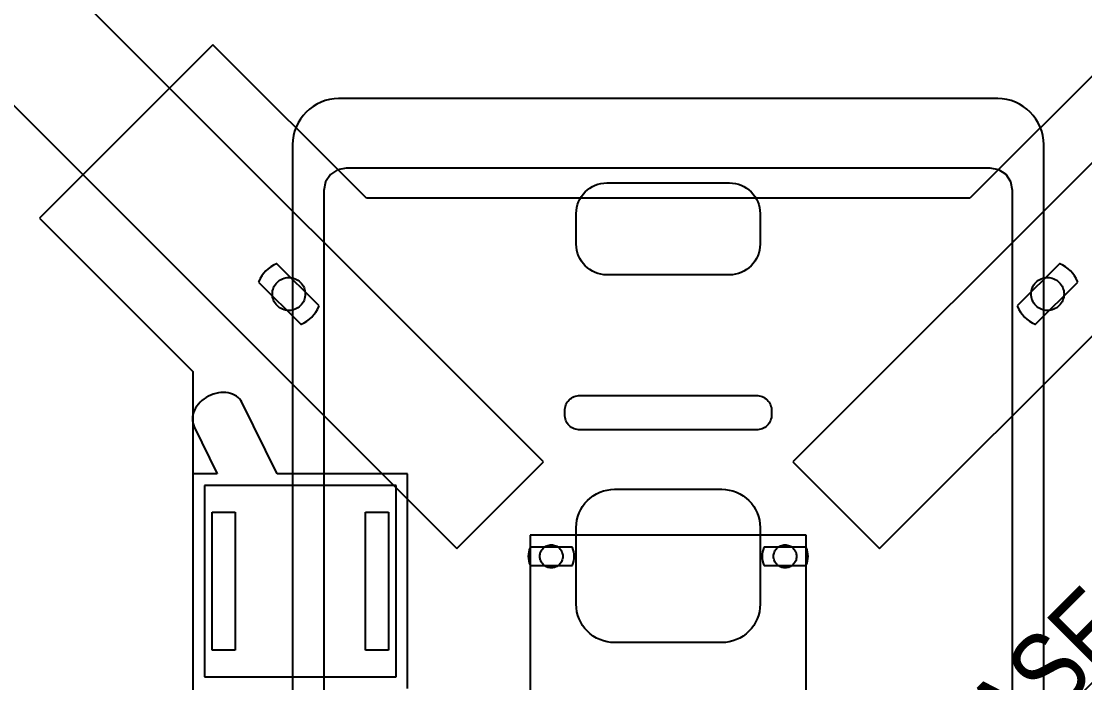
# Model space of a CAD drawing. Header units: millimetres. Extents: x -401 to 2363, y -354 to 1142.
# Drawn here: x -84.4 to 54.4, y 598.8 to 685.1 of the extents above; entities that cross this region are included whole.
import ezdxf

# ---------------------------------------------------------------- set-up
doc = ezdxf.new("R2010")
doc.units = ezdxf.units.MM
for name, color, linetype in [('BATTERY', 5, 'Continuous'), ('BATTERY_TRAY', 8, 'Continuous'), ('DIMS', 2, 'Continuous'), ('GPS', 3, 'Continuous'), ('GPS_MAST', 8, 'Continuous'), ('HUB', 8, 'Continuous'), ('PINS', 30, 'Continuous'), ('STACK', 3, 'Continuous'), ('STACK_PEGS', 30, 'Continuous'), ('TUBES', 7, 'Continuous')]:
    doc.layers.add(name, color=color, linetype=linetype)
doc.styles.add('OpenSansCondensed-Light', font='OpenSansCondensed-Light.ttf')
doc.dimstyles.new('EZDXF', dxfattribs={"dimtxt": 0.25, "dimasz": 0.175, "dimexe": 0.375, "dimexo": 0.125, "dimgap": 0.1, "dimtad": 1, "dimlfac": 100, "dimzin": 12, "dimdsep": 46, "dimtxsty": 'OpenSansCondensed-Light', "dimblk": 'ARCHTICK', "dimcen": 2.5, "dimazin": 3, "dimtfac": 0.5, "dimtmove": 2, "dimatfit": 3})

# ---------------------------------------------------------------- blocks, each defined once
blk = doc.blocks.new('_ARCHTICK')
at = {"color": 0, "linetype": 'BYBLOCK', "const_width": 0.15}
blk.add_lwpolyline([(-0.5, -0.5), (0.5, 0.5)], dxfattribs=at)

msp = doc.modelspace()

# ---------------------------------------------------------------- linework, layer by layer
at = {"layer": 'BATTERY'}
for p, q in [((-44.0806, 665.0806), (-44.7184, 664.126)), ((-43.126, 665.7184), (-44.0806, 665.0806)), ((-42, 665.9424), (-43.126, 665.7184)), ((42, 665.9424), (-42, 665.9424)), ((43.126, 665.7184), (42, 665.9424)), ((44.0806, 665.0806), (43.126, 665.7184)), ((44.7184, 664.126), (44.0806, 665.0806)), ((-44.7184, 664.126), (-44.9424, 663)), ((44.9424, 663), (44.7184, 664.126)), ((-44.9424, 663), (-44.9424, 537)), ((44.9424, 537), (44.9424, 663))]:
    msp.add_line(p, q, dxfattribs=at)
at = {"layer": 'BATTERY_TRAY'}
for p, q in [((-45.2961, 674.5433), (-45.8284, 674.2915)), ((-44.7417, 674.7416), (-45.2961, 674.5433)), ((-44.1705, 674.8847), (-44.7417, 674.7416)), ((-43.5881, 674.9711), (-44.1705, 674.8847)), ((-43, 675), (-43.5881, 674.9711)), ((43, 675), (-43, 675)), ((43.5881, 674.9711), (43, 675)), ((44.1705, 674.8847), (43.5881, 674.9711)), ((44.7417, 674.7416), (44.1705, 674.8847)), ((45.2961, 674.5433), (44.7417, 674.7416)), ((45.8284, 674.2915), (45.2961, 674.5433)), ((-47.2426, 673.2426), (-47.6381, 672.8064)), ((-46.8064, 673.6381), (-47.2426, 673.2426)), ((-46.3334, 673.9888), (-46.8064, 673.6381)), ((-45.8284, 674.2915), (-46.3334, 673.9888)), ((46.3334, 673.9888), (45.8284, 674.2915)), ((46.8064, 673.6381), (46.3334, 673.9888)), ((47.2426, 673.2426), (46.8064, 673.6381)), ((47.6381, 672.8064), (47.2426, 673.2426)), ((-48.2915, 671.8284), (-48.5433, 671.2961)), ((-47.9888, 672.3334), (-48.2915, 671.8284)), ((-47.6381, 672.8064), (-47.9888, 672.3334)), ((47.9888, 672.3334), (47.6381, 672.8064)), ((48.2915, 671.8284), (47.9888, 672.3334)), ((48.5433, 671.2961), (48.2915, 671.8284)), ((-48.7416, 670.7417), (-48.8847, 670.1705)), ((-48.5433, 671.2961), (-48.7416, 670.7417)), ((48.7416, 670.7417), (48.5433, 671.2961)), ((48.8847, 670.1705), (48.7416, 670.7417)), ((-48.9711, 669.5881), (-49, 669)), ((-49, 669), (-49, 531)), ((-48.8847, 670.1705), (-48.9711, 669.5881)), ((48.9711, 669.5881), (48.8847, 670.1705)), ((49, 669), (48.9711, 669.5881)), ((49, 531), (49, 669)), ((-10.5376, 663.092), (-10.2223, 663.3259)), ((-10.2223, 663.3259), (-9.88559, 663.5277)), ((-9.88559, 663.5277), (-9.53073, 663.6955)), ((-9.53073, 663.6955), (-9.16113, 663.8278)), ((-9.16113, 663.8278), (-8.78036, 663.9231)), ((-8.78036, 663.9231), (-8.39207, 663.9807)), ((-8.39207, 663.9807), (-8, 664)), ((-8, 664), (8, 664)), ((8, 664), (8.39207, 663.9807)), ((8.39207, 663.9807), (8.78036, 663.9231)), ((8.78036, 663.9231), (9.16113, 663.8278)), ((9.16113, 663.8278), (9.53073, 663.6955)), ((9.53073, 663.6955), (9.88559, 663.5277)), ((9.88559, 663.5277), (10.2223, 663.3259)), ((10.2223, 663.3259), (10.5376, 663.092)), ((-11.6955, 661.5307), (-11.5277, 661.8856)), ((-11.5277, 661.8856), (-11.3259, 662.2223)), ((-11.3259, 662.2223), (-11.092, 662.5376)), ((-11.092, 662.5376), (-10.8284, 662.8284)), ((-10.8284, 662.8284), (-10.5376, 663.092)), ((10.5376, 663.092), (10.8284, 662.8284)), ((10.8284, 662.8284), (11.092, 662.5376)), ((11.092, 662.5376), (11.3259, 662.2223)), ((11.3259, 662.2223), (11.5277, 661.8856)), ((11.5277, 661.8856), (11.6955, 661.5307)), ((-11.9807, 660.3921), (-11.9231, 660.7804)), ((-11.9231, 660.7804), (-11.8278, 661.1611)), ((-11.8278, 661.1611), (-11.6955, 661.5307)), ((11.6955, 661.5307), (11.8278, 661.1611)), ((11.8278, 661.1611), (11.9231, 660.7804)), ((11.9231, 660.7804), (11.9807, 660.3921)), ((-12, 660), (-11.9807, 660.3921)), ((-12, 656), (-12, 660)), ((11.9807, 660.3921), (12, 660)), ((12, 660), (12, 656)), ((-11.9807, 655.6079), (-12, 656)), ((-11.9231, 655.2196), (-11.9807, 655.6079)), ((-11.8278, 654.8389), (-11.9231, 655.2196)), ((11.9231, 655.2196), (11.8278, 654.8389)), ((11.9807, 655.6079), (11.9231, 655.2196)), ((12, 656), (11.9807, 655.6079)), ((-11.6955, 654.4693), (-11.8278, 654.8389)), ((-11.5277, 654.1144), (-11.6955, 654.4693)), ((-11.3259, 653.7777), (-11.5277, 654.1144)), ((-11.092, 653.4624), (-11.3259, 653.7777)), ((11.3259, 653.7777), (11.092, 653.4624)), ((11.5277, 654.1144), (11.3259, 653.7777)), ((11.6955, 654.4693), (11.5277, 654.1144)), ((11.8278, 654.8389), (11.6955, 654.4693)), ((-10.8284, 653.1716), (-11.092, 653.4624)), ((-10.5376, 652.908), (-10.8284, 653.1716)), ((-10.2223, 652.6741), (-10.5376, 652.908)), ((-9.88559, 652.4723), (-10.2223, 652.6741)), ((-9.53073, 652.3045), (-9.88559, 652.4723)), ((-9.16113, 652.1722), (-9.53073, 652.3045)), ((-8.78036, 652.0769), (-9.16113, 652.1722)), ((9.16113, 652.1722), (8.78036, 652.0769)), ((9.53073, 652.3045), (9.16113, 652.1722)), ((9.88559, 652.4723), (9.53073, 652.3045)), ((10.2223, 652.6741), (9.88559, 652.4723)), ((10.5376, 652.908), (10.2223, 652.6741)), ((10.8284, 653.1716), (10.5376, 652.908)), ((11.092, 653.4624), (10.8284, 653.1716)), ((-8.39207, 652.0193), (-8.78036, 652.0769)), ((-8, 652), (-8.39207, 652.0193)), ((8, 652), (-8, 652)), ((8.39207, 652.0193), (8, 652)), ((8.78036, 652.0769), (8.39207, 652.0193)), ((-13.1629, 635.3611), (-13.046, 635.5188)), ((-13.046, 635.5188), (-12.9142, 635.6642)), ((-12.9142, 635.6642), (-12.7688, 635.796)), ((-12.7688, 635.796), (-12.6111, 635.9129)), ((-12.6111, 635.9129), (-12.4428, 636.0138)), ((-12.4428, 636.0138), (-12.2654, 636.0978)), ((-12.2654, 636.0978), (-12.0806, 636.1639)), ((-12.0806, 636.1639), (-11.8902, 636.2116)), ((-11.8902, 636.2116), (-11.696, 636.2404)), ((-11.696, 636.2404), (-11.5, 636.25)), ((-11.5, 636.25), (11.5, 636.25)), ((11.5, 636.25), (11.696, 636.2404)), ((11.696, 636.2404), (11.8902, 636.2116)), ((11.8902, 636.2116), (12.0806, 636.1639)), ((12.0806, 636.1639), (12.2654, 636.0978)), ((12.2654, 636.0978), (12.4428, 636.0138)), ((12.4428, 636.0138), (12.6111, 635.9129)), ((12.6111, 635.9129), (12.7688, 635.796)), ((12.7688, 635.796), (12.9142, 635.6642)), ((12.9142, 635.6642), (13.046, 635.5188)), ((13.046, 635.5188), (13.1629, 635.3611)), ((-13.5, 634.25), (-13.4904, 634.446)), ((-13.5, 633.75), (-13.5, 634.25)), ((-13.4904, 634.446), (-13.4616, 634.6402)), ((-13.4616, 634.6402), (-13.4139, 634.8306)), ((-13.4139, 634.8306), (-13.3478, 635.0154)), ((-13.3478, 635.0154), (-13.2638, 635.1928)), ((-13.2638, 635.1928), (-13.1629, 635.3611)), ((13.1629, 635.3611), (13.2638, 635.1928)), ((13.2638, 635.1928), (13.3478, 635.0154)), ((13.3478, 635.0154), (13.4139, 634.8306)), ((13.4139, 634.8306), (13.4616, 634.6402)), ((13.4616, 634.6402), (13.4904, 634.446)), ((13.4904, 634.446), (13.5, 634.25)), ((13.5, 634.25), (13.5, 633.75)), ((-13.4904, 633.554), (-13.5, 633.75)), ((-13.4616, 633.3598), (-13.4904, 633.554)), ((-13.4139, 633.1694), (-13.4616, 633.3598)), ((-13.3478, 632.9846), (-13.4139, 633.1694)), ((-13.2638, 632.8072), (-13.3478, 632.9846)), ((-13.1629, 632.6389), (-13.2638, 632.8072)), ((13.2638, 632.8072), (13.1629, 632.6389)), ((13.3478, 632.9846), (13.2638, 632.8072)), ((13.4139, 633.1694), (13.3478, 632.9846)), ((13.4616, 633.3598), (13.4139, 633.1694)), ((13.4904, 633.554), (13.4616, 633.3598)), ((13.5, 633.75), (13.4904, 633.554)), ((-13.046, 632.4812), (-13.1629, 632.6389)), ((-12.9142, 632.3358), (-13.046, 632.4812)), ((-12.7688, 632.204), (-12.9142, 632.3358)), ((-12.6111, 632.0871), (-12.7688, 632.204)), ((-12.4428, 631.9862), (-12.6111, 632.0871)), ((-12.2654, 631.9022), (-12.4428, 631.9862)), ((-12.0806, 631.8361), (-12.2654, 631.9022)), ((-11.8902, 631.7884), (-12.0806, 631.8361)), ((-11.696, 631.7596), (-11.8902, 631.7884)), ((-11.5, 631.75), (-11.696, 631.7596)), ((11.5, 631.75), (-11.5, 631.75)), ((11.696, 631.7596), (11.5, 631.75)), ((11.8902, 631.7884), (11.696, 631.7596)), ((12.0806, 631.8361), (11.8902, 631.7884)), ((12.2654, 631.9022), (12.0806, 631.8361)), ((12.4428, 631.9862), (12.2654, 631.9022)), ((12.6111, 632.0871), (12.4428, 631.9862)), ((12.7688, 632.204), (12.6111, 632.0871)), ((12.9142, 632.3358), (12.7688, 632.204)), ((13.046, 632.4812), (12.9142, 632.3358)), ((13.1629, 632.6389), (13.046, 632.4812)), ((-10.172, 622.8651), (-9.77785, 623.1573)), ((-9.77785, 623.1573), (-9.35698, 623.4096)), ((-9.35698, 623.4096), (-8.91342, 623.6194)), ((-8.91342, 623.6194), (-8.45142, 623.7847)), ((-8.45142, 623.7847), (-7.97545, 623.9039)), ((-7.97545, 623.9039), (-7.49008, 623.9759)), ((-7.49008, 623.9759), (-7, 624)), ((-7, 624), (7, 624)), ((7, 624), (7.49008, 623.9759)), ((7.49008, 623.9759), (7.97545, 623.9039)), ((7.97545, 623.9039), (8.45142, 623.7847)), ((8.45142, 623.7847), (8.91342, 623.6194)), ((8.91342, 623.6194), (9.35698, 623.4096)), ((9.35698, 623.4096), (9.77785, 623.1573)), ((9.77785, 623.1573), (10.172, 622.8651)), ((-11.4096, 621.357), (-11.1573, 621.7778)), ((-11.1573, 621.7778), (-10.8651, 622.172)), ((-10.8651, 622.172), (-10.5355, 622.5355)), ((-10.5355, 622.5355), (-10.172, 622.8651)), ((10.172, 622.8651), (10.5355, 622.5355)), ((10.5355, 622.5355), (10.8651, 622.172)), ((10.8651, 622.172), (11.1573, 621.7778)), ((11.1573, 621.7778), (11.4096, 621.357)), ((-11.9039, 619.9754), (-11.7847, 620.4514)), ((-11.7847, 620.4514), (-11.6194, 620.9134)), ((-11.6194, 620.9134), (-11.4096, 621.357)), ((11.4096, 621.357), (11.6194, 620.9134)), ((11.6194, 620.9134), (11.7847, 620.4514)), ((11.7847, 620.4514), (11.9039, 619.9754)), ((-12, 619), (-11.9759, 619.4901)), ((-12, 609), (-12, 619)), ((-11.9759, 619.4901), (-11.9039, 619.9754)), ((11.9039, 619.9754), (11.9759, 619.4901)), ((11.9759, 619.4901), (12, 619)), ((12, 619), (12, 609)), ((-11.9759, 608.50992), (-12, 609)), ((-11.9039, 608.02455), (-11.9759, 608.50992)), ((-11.7847, 607.54858), (-11.9039, 608.02455)), ((11.9039, 608.02455), (11.7847, 607.54858)), ((11.9759, 608.50992), (11.9039, 608.02455)), ((12, 609), (11.9759, 608.50992)), ((-11.6194, 607.08658), (-11.7847, 607.54858)), ((-11.4096, 606.64302), (-11.6194, 607.08658)), ((-11.1573, 606.22215), (-11.4096, 606.64302)), ((11.4096, 606.64302), (11.1573, 606.22215)), ((11.6194, 607.08658), (11.4096, 606.64302)), ((11.7847, 607.54858), (11.6194, 607.08658)), ((-10.8651, 605.82803), (-11.1573, 606.22215)), ((-10.5355, 605.46446), (-10.8651, 605.82803)), ((-10.172, 605.13495), (-10.5355, 605.46446)), ((-9.77785, 604.84265), (-10.172, 605.13495)), ((10.172, 605.13495), (9.77785, 604.84265)), ((10.5355, 605.46446), (10.172, 605.13495)), ((10.8651, 605.82803), (10.5355, 605.46446)), ((11.1573, 606.22215), (10.8651, 605.82803)), ((-9.35698, 604.59039), (-9.77785, 604.84265)), ((-8.91342, 604.3806), (-9.35698, 604.59039)), ((-8.45142, 604.2153), (-8.91342, 604.3806)), ((-7.97545, 604.09607), (-8.45142, 604.2153)), ((-7.49008, 604.02408), (-7.97545, 604.09607)), ((-7, 604), (-7.49008, 604.02408)), ((7, 604), (-7, 604)), ((7.49008, 604.02408), (7, 604)), ((7.97545, 604.09607), (7.49008, 604.02408)), ((8.45142, 604.2153), (7.97545, 604.09607)), ((8.91342, 604.3806), (8.45142, 604.2153)), ((9.35698, 604.59039), (8.91342, 604.3806)), ((9.77785, 604.84265), (9.35698, 604.59039))]:
    msp.add_line(p, q, dxfattribs=at)
at = {"layer": 'GPS'}
for p, q in [((-35.5, 624.5), (-60.5, 624.5)), ((-60.5, 624.5), (-60.5, 599.5)), ((-35.5, 599.5), (-35.5, 624.5)), ((-60.5, 599.5), (-35.5, 599.5))]:
    msp.add_line(p, q, dxfattribs=at)
at = {"layer": 'GPS_MAST'}
for p, q in [((-60.8308, 635.5847), (-61.0772, 635.3587)), ((-60.5641, 635.7931), (-60.8308, 635.5847)), ((-60.2797, 635.9821), (-60.5641, 635.7931)), ((-59.9803, 636.1497), (-60.2797, 635.9821)), ((-59.6688, 636.2943), (-59.9803, 636.1497)), ((-59.3483, 636.4146), (-59.6688, 636.2943)), ((-59.0217, 636.5094), (-59.3483, 636.4146)), ((-58.6922, 636.5778), (-59.0217, 636.5094)), ((-58.3631, 636.619), (-58.6922, 636.5778)), ((-58.0374, 636.6329), (-58.3631, 636.619)), ((-57.7183, 636.619), (-58.0374, 636.6329)), ((-57.4089, 636.5778), (-57.7183, 636.619)), ((-57.1122, 636.5094), (-57.4089, 636.5778)), ((-56.831, 636.4146), (-57.1122, 636.5094)), ((-56.5681, 636.2943), (-56.831, 636.4146)), ((-56.3259, 636.1497), (-56.5681, 636.2943)), ((-56.1068, 635.9821), (-56.3259, 636.1497)), ((-55.9129, 635.7931), (-56.1068, 635.9821)), ((-55.746, 635.5847), (-55.9129, 635.7931)), ((-55.6079, 635.3587), (-55.746, 635.5847)), ((-61.8158, 634.3252), (-61.9298, 634.0468)), ((-61.672, 634.5981), (-61.8158, 634.3252)), ((-61.4998, 634.863), (-61.672, 634.5981)), ((-61.3009, 635.1173), (-61.4998, 634.863)), ((-61.0772, 635.3587), (-61.3009, 635.1173)), ((-51.0366, 626), (-55.6079, 635.3587)), ((-62.0644, 633.4848), (-62.0837, 633.2065)), ((-62.0837, 633.2065), (-62.0706, 632.9336)), ((-62.0706, 632.9336), (-62.0253, 632.6687)), ((-62.0129, 633.7658), (-62.0644, 633.4848)), ((-61.9298, 634.0468), (-62.0129, 633.7658)), ((-62.0253, 632.6687), (-61.9482, 632.4143)), ((-61.9482, 632.4143), (-61.8401, 632.173)), ((-61.8401, 632.173), (-58.8249, 626)), ((-58.8249, 626), (-62, 626)), ((-62, 626), (-62, 598)), ((-34, 626), (-51.0366, 626)), ((-34, 598), (-34, 626)), ((-59.5, 603), (-59.5, 621)), ((-59.5, 621), (-56.5, 621)), ((-56.5, 621), (-56.5, 603)), ((-39.5, 603), (-39.5, 621)), ((-39.5, 621), (-36.5, 621)), ((-36.5, 621), (-36.5, 603)), ((-56.5, 603), (-59.5, 603)), ((-36.5, 603), (-39.5, 603))]:
    msp.add_line(p, q, dxfattribs=at)
at = {"layer": 'HUB'}
for p, q in [((-59.397, 682.0244), (-82.0244, 659.397)), ((-39.3726, 662), (-59.397, 682.0244)), ((59.397, 682.0244), (39.3726, 662)), ((39.3726, 662), (-39.3726, 662)), ((-82.0244, 659.397), (-62, 639.3726)), ((-51.2851, 650.6919), (-51.1594, 650.8614)), ((-51.1594, 650.8614), (-51.0177, 651.0177)), ((-51.0177, 651.0177), (-50.8614, 651.1594)), ((-50.8614, 651.1594), (-50.6919, 651.2851)), ((-50.6919, 651.2851), (-50.511, 651.3936)), ((-50.511, 651.3936), (-50.3202, 651.4838)), ((-50.3202, 651.4838), (-50.1216, 651.5549)), ((-50.1216, 651.5549), (-49.9169, 651.6062)), ((-49.9169, 651.6062), (-49.7082, 651.6371)), ((-49.7082, 651.6371), (-49.4975, 651.6475)), ((-49.4975, 651.6475), (-49.2867, 651.6371)), ((-49.2867, 651.6371), (-49.078, 651.6062)), ((-49.078, 651.6062), (-48.8734, 651.5549)), ((-48.8734, 651.5549), (-48.6747, 651.4838)), ((-48.6747, 651.4838), (-48.484, 651.3936)), ((-48.484, 651.3936), (-48.303, 651.2851)), ((-48.303, 651.2851), (-48.1335, 651.1594)), ((-48.1335, 651.1594), (-47.9772, 651.0177)), ((-47.9772, 651.0177), (-47.8355, 650.8614)), ((-47.8355, 650.8614), (-47.7098, 650.6919)), ((47.7098, 650.6919), (47.8355, 650.8614)), ((47.8355, 650.8614), (47.9772, 651.0177)), ((47.9772, 651.0177), (48.1335, 651.1594)), ((48.1335, 651.1594), (48.303, 651.2851)), ((48.303, 651.2851), (48.484, 651.3936)), ((48.484, 651.3936), (48.6747, 651.4838)), ((48.6747, 651.4838), (48.8734, 651.5549)), ((48.8734, 651.5549), (49.078, 651.6062)), ((49.078, 651.6062), (49.2867, 651.6371)), ((49.2867, 651.6371), (49.4975, 651.6475)), ((49.4975, 651.6475), (49.7082, 651.6371)), ((49.7082, 651.6371), (49.9169, 651.6062)), ((49.9169, 651.6062), (50.1216, 651.5549)), ((50.1216, 651.5549), (50.3202, 651.4838)), ((50.3202, 651.4838), (50.511, 651.3936)), ((50.511, 651.3936), (50.6919, 651.2851)), ((50.6919, 651.2851), (50.8614, 651.1594)), ((50.8614, 651.1594), (51.0177, 651.0177)), ((51.0177, 651.0177), (51.1594, 650.8614)), ((51.1594, 650.8614), (51.2851, 650.6919)), ((-51.6475, 649.4975), (-51.6371, 649.7082)), ((-51.6371, 649.2867), (-51.6475, 649.4975)), ((-51.6371, 649.7082), (-51.6062, 649.9169)), ((-51.6062, 649.9169), (-51.5549, 650.1216)), ((-51.5549, 650.1216), (-51.4838, 650.3202)), ((-51.4838, 650.3202), (-51.3936, 650.511)), ((-51.3936, 650.511), (-51.2851, 650.6919)), ((-47.7098, 650.6919), (-47.6013, 650.511)), ((-47.6013, 650.511), (-47.5111, 650.3202)), ((-47.5111, 650.3202), (-47.44, 650.1216)), ((-47.44, 650.1216), (-47.3888, 649.9169)), ((-47.3888, 649.9169), (-47.3578, 649.7082)), ((-47.3578, 649.7082), (-47.3475, 649.4975)), ((-47.3475, 649.4975), (-47.3578, 649.2867)), ((47.3475, 649.4975), (47.3578, 649.7082)), ((47.3578, 649.2867), (47.3475, 649.4975)), ((47.3578, 649.7082), (47.3888, 649.9169)), ((47.3888, 649.9169), (47.44, 650.1216)), ((47.44, 650.1216), (47.5111, 650.3202)), ((47.5111, 650.3202), (47.6013, 650.511)), ((47.6013, 650.511), (47.7098, 650.6919)), ((51.2851, 650.6919), (51.3936, 650.511)), ((51.3936, 650.511), (51.4838, 650.3202)), ((51.4838, 650.3202), (51.5549, 650.1216)), ((51.5549, 650.1216), (51.6062, 649.9169)), ((51.6062, 649.9169), (51.6371, 649.7082)), ((51.6371, 649.7082), (51.6475, 649.4975)), ((51.6475, 649.4975), (51.6371, 649.2867)), ((-51.6062, 649.078), (-51.6371, 649.2867)), ((-51.5549, 648.8734), (-51.6062, 649.078)), ((-51.4838, 648.6747), (-51.5549, 648.8734)), ((-51.3936, 648.484), (-51.4838, 648.6747)), ((-51.2851, 648.303), (-51.3936, 648.484)), ((-51.1594, 648.1335), (-51.2851, 648.303)), ((-51.0177, 647.9772), (-51.1594, 648.1335)), ((-47.8355, 648.1335), (-47.9772, 647.9772)), ((-47.7098, 648.303), (-47.8355, 648.1335)), ((-47.6013, 648.484), (-47.7098, 648.303)), ((-47.5111, 648.6747), (-47.6013, 648.484)), ((-47.44, 648.8734), (-47.5111, 648.6747)), ((-47.3888, 649.078), (-47.44, 648.8734)), ((-47.3578, 649.2867), (-47.3888, 649.078)), ((47.3888, 649.078), (47.3578, 649.2867)), ((47.44, 648.8734), (47.3888, 649.078)), ((47.5111, 648.6747), (47.44, 648.8734)), ((47.6013, 648.484), (47.5111, 648.6747)), ((47.7098, 648.303), (47.6013, 648.484)), ((47.8355, 648.1335), (47.7098, 648.303)), ((47.9772, 647.9772), (47.8355, 648.1335)), ((51.1594, 648.1335), (51.0177, 647.9772)), ((51.2851, 648.303), (51.1594, 648.1335)), ((51.3936, 648.484), (51.2851, 648.303)), ((51.4838, 648.6747), (51.3936, 648.484)), ((51.5549, 648.8734), (51.4838, 648.6747)), ((51.6062, 649.078), (51.5549, 648.8734)), ((51.6371, 649.2867), (51.6062, 649.078)), ((-50.8614, 647.8355), (-51.0177, 647.9772)), ((-50.6919, 647.7098), (-50.8614, 647.8355)), ((-50.511, 647.6013), (-50.6919, 647.7098)), ((-50.3202, 647.5111), (-50.511, 647.6013)), ((-50.1216, 647.44), (-50.3202, 647.5111)), ((-49.9169, 647.3888), (-50.1216, 647.44)), ((-49.7082, 647.3578), (-49.9169, 647.3888)), ((-49.4975, 647.3475), (-49.7082, 647.3578)), ((-49.2867, 647.3578), (-49.4975, 647.3475)), ((-49.078, 647.3888), (-49.2867, 647.3578)), ((-48.8734, 647.44), (-49.078, 647.3888)), ((-48.6747, 647.5111), (-48.8734, 647.44)), ((-48.484, 647.6013), (-48.6747, 647.5111)), ((-48.303, 647.7098), (-48.484, 647.6013)), ((-48.1335, 647.8355), (-48.303, 647.7098)), ((-47.9772, 647.9772), (-48.1335, 647.8355)), ((48.1335, 647.8355), (47.9772, 647.9772)), ((48.303, 647.7098), (48.1335, 647.8355)), ((48.484, 647.6013), (48.303, 647.7098)), ((48.6747, 647.5111), (48.484, 647.6013)), ((48.8734, 647.44), (48.6747, 647.5111)), ((49.078, 647.3888), (48.8734, 647.44)), ((49.2867, 647.3578), (49.078, 647.3888)), ((49.4975, 647.3475), (49.2867, 647.3578)), ((49.7082, 647.3578), (49.4975, 647.3475)), ((49.9169, 647.3888), (49.7082, 647.3578)), ((50.1216, 647.44), (49.9169, 647.3888)), ((50.3202, 647.5111), (50.1216, 647.44)), ((50.511, 647.6013), (50.3202, 647.5111)), ((50.6919, 647.7098), (50.511, 647.6013)), ((50.8614, 647.8355), (50.6919, 647.7098)), ((51.0177, 647.9772), (50.8614, 647.8355)), ((-62, 639.3726), (-62, 560.6274))]:
    msp.add_line(p, q, dxfattribs=at)
at = {"layer": 'PINS'}
for p, q in [((-52.7828, 652.1936), (-53.0312, 651.8586)), ((-52.5027, 652.5027), (-52.7828, 652.1936)), ((-52.1936, 652.7828), (-52.5027, 652.5027)), ((-51.8586, 653.0312), (-52.1936, 652.7828)), ((-51.5009, 653.2456), (-51.8586, 653.0312)), ((-51.1239, 653.424), (-51.5009, 653.2456)), ((-51.0472, 653.4514), (-51.1239, 653.424)), ((-45.5435, 647.9477), (-51.0472, 653.4514)), ((51.0472, 653.4514), (45.5435, 647.9477)), ((51.1239, 653.424), (51.0472, 653.4514)), ((51.5009, 653.2456), (51.1239, 653.424)), ((51.8586, 653.0312), (51.5009, 653.2456)), ((52.1936, 652.7828), (51.8586, 653.0312)), ((52.5027, 652.5027), (52.1936, 652.7828)), ((52.7828, 652.1936), (52.5027, 652.5027)), ((53.0312, 651.8586), (52.7828, 652.1936)), ((-53.424, 651.1239), (-53.4514, 651.0472)), ((-53.4514, 651.0472), (-47.9477, 645.5435)), ((-53.2456, 651.5009), (-53.424, 651.1239)), ((-53.0312, 651.8586), (-53.2456, 651.5009)), ((47.9477, 645.5435), (53.4514, 651.0472)), ((53.2456, 651.5009), (53.0312, 651.8586)), ((53.424, 651.1239), (53.2456, 651.5009)), ((53.4514, 651.0472), (53.424, 651.1239)), ((-46.4923, 646.4923), (-46.2122, 646.8013)), ((-46.2122, 646.8013), (-45.9637, 647.1363)), ((-45.9637, 647.1363), (-45.7493, 647.494)), ((-45.7493, 647.494), (-45.571, 647.8711)), ((-45.571, 647.8711), (-45.5435, 647.9477)), ((45.5435, 647.9477), (45.571, 647.8711)), ((45.571, 647.8711), (45.7493, 647.494)), ((45.7493, 647.494), (45.9637, 647.1363)), ((45.9637, 647.1363), (46.2122, 646.8013)), ((46.2122, 646.8013), (46.4923, 646.4923)), ((-47.9477, 645.5435), (-47.8711, 645.571)), ((-47.8711, 645.571), (-47.494, 645.7493)), ((-47.494, 645.7493), (-47.1363, 645.9637)), ((-47.1363, 645.9637), (-46.8013, 646.2122)), ((-46.8013, 646.2122), (-46.4923, 646.4923)), ((46.4923, 646.4923), (46.8013, 646.2122)), ((46.8013, 646.2122), (47.1363, 645.9637)), ((47.1363, 645.9637), (47.494, 645.7493)), ((47.494, 645.7493), (47.8711, 645.571)), ((47.8711, 645.571), (47.9477, 645.5435))]:
    msp.add_line(p, q, dxfattribs=at)
at = {"layer": 'STACK'}
for p, q in [((18, 618), (-18, 618)), ((-18, 618), (-18, 582)), ((18, 582), (18, 618)), ((-16.5729, 615.9571), (-16.4972, 616.0833)), ((-16.4972, 616.0833), (-16.4095, 616.2016)), ((-16.4095, 616.2016), (-16.3107, 616.3107)), ((-16.3107, 616.3107), (-16.2016, 616.4095)), ((-16.2016, 616.4095), (-16.0833, 616.4972)), ((-16.0833, 616.4972), (-15.9571, 616.5729)), ((-15.9571, 616.5729), (-15.824, 616.6358)), ((-15.824, 616.6358), (-15.6854, 616.6854)), ((-15.6854, 616.6854), (-15.5426, 616.7212)), ((-15.5426, 616.7212), (-15.397, 616.7428)), ((-15.397, 616.7428), (-15.25, 616.75)), ((-15.25, 616.75), (-15.103, 616.7428)), ((-15.103, 616.7428), (-14.9574, 616.7212)), ((-14.9574, 616.7212), (-14.8146, 616.6854)), ((-14.8146, 616.6854), (-14.676, 616.6358)), ((-14.676, 616.6358), (-14.5429, 616.5729)), ((-14.5429, 616.5729), (-14.4166, 616.4972)), ((-14.4166, 616.4972), (-14.2984, 616.4095)), ((-14.2984, 616.4095), (-14.1893, 616.3107)), ((-14.1893, 616.3107), (-14.0905, 616.2016)), ((-14.0905, 616.2016), (-14.0028, 616.0833)), ((-14.0028, 616.0833), (-13.9271, 615.9571)), ((13.9271, 615.9571), (14.0028, 616.0833)), ((14.0028, 616.0833), (14.0905, 616.2016)), ((14.0905, 616.2016), (14.1893, 616.3107)), ((14.1893, 616.3107), (14.2984, 616.4095)), ((14.2984, 616.4095), (14.4166, 616.4972)), ((14.4166, 616.4972), (14.5429, 616.5729)), ((14.5429, 616.5729), (14.676, 616.6358)), ((14.676, 616.6358), (14.8146, 616.6854)), ((14.8146, 616.6854), (14.9574, 616.7212)), ((14.9574, 616.7212), (15.103, 616.7428)), ((15.103, 616.7428), (15.25, 616.75)), ((15.25, 616.75), (15.397, 616.7428)), ((15.397, 616.7428), (15.5426, 616.7212)), ((15.5426, 616.7212), (15.6854, 616.6854)), ((15.6854, 616.6854), (15.824, 616.6358)), ((15.824, 616.6358), (15.9571, 616.5729)), ((15.9571, 616.5729), (16.0833, 616.4972)), ((16.0833, 616.4972), (16.2016, 616.4095)), ((16.2016, 616.4095), (16.3107, 616.3107)), ((16.3107, 616.3107), (16.4095, 616.2016)), ((16.4095, 616.2016), (16.4972, 616.0833)), ((16.4972, 616.0833), (16.5729, 615.9571)), ((-16.75, 615.25), (-16.7428, 615.397)), ((-16.7428, 615.103), (-16.75, 615.25)), ((-16.7428, 615.397), (-16.7212, 615.5426)), ((-16.7212, 614.9574), (-16.7428, 615.103)), ((-16.7212, 615.5426), (-16.6854, 615.6854)), ((-16.6854, 614.8146), (-16.7212, 614.9574)), ((-16.6854, 615.6854), (-16.6358, 615.824)), ((-16.6358, 614.676), (-16.6854, 614.8146)), ((-16.6358, 615.824), (-16.5729, 615.9571)), ((-13.9271, 615.9571), (-13.8642, 615.824)), ((-13.8642, 615.824), (-13.8146, 615.6854)), ((-13.8146, 614.8146), (-13.8642, 614.676)), ((-13.8146, 615.6854), (-13.7788, 615.5426)), ((-13.7788, 614.9574), (-13.8146, 614.8146)), ((-13.7788, 615.5426), (-13.7572, 615.397)), ((-13.7572, 615.103), (-13.7788, 614.9574)), ((-13.7572, 615.397), (-13.75, 615.25)), ((-13.75, 615.25), (-13.7572, 615.103)), ((13.75, 615.25), (13.7572, 615.397)), ((13.7572, 615.103), (13.75, 615.25)), ((13.7572, 615.397), (13.7788, 615.5426)), ((13.7788, 614.9574), (13.7572, 615.103)), ((13.7788, 615.5426), (13.8146, 615.6854)), ((13.8146, 614.8146), (13.7788, 614.9574)), ((13.8146, 615.6854), (13.8642, 615.824)), ((13.8642, 614.676), (13.8146, 614.8146)), ((13.8642, 615.824), (13.9271, 615.9571)), ((16.5729, 615.9571), (16.6358, 615.824)), ((16.6358, 615.824), (16.6854, 615.6854)), ((16.6854, 614.8146), (16.6358, 614.676)), ((16.6854, 615.6854), (16.7212, 615.5426)), ((16.7212, 614.9574), (16.6854, 614.8146)), ((16.7212, 615.5426), (16.7428, 615.397)), ((16.7428, 615.103), (16.7212, 614.9574)), ((16.7428, 615.397), (16.75, 615.25)), ((16.75, 615.25), (16.7428, 615.103)), ((-16.5729, 614.5429), (-16.6358, 614.676)), ((-16.4972, 614.4166), (-16.5729, 614.5429)), ((-16.4095, 614.2984), (-16.4972, 614.4166)), ((-16.3107, 614.1893), (-16.4095, 614.2984)), ((-16.2016, 614.0905), (-16.3107, 614.1893)), ((-16.0833, 614.0028), (-16.2016, 614.0905)), ((-15.9571, 613.9271), (-16.0833, 614.0028)), ((-15.824, 613.8642), (-15.9571, 613.9271)), ((-15.6854, 613.8146), (-15.824, 613.8642)), ((-15.5426, 613.7788), (-15.6854, 613.8146)), ((-15.397, 613.7572), (-15.5426, 613.7788)), ((-15.25, 613.75), (-15.397, 613.7572)), ((-15.103, 613.7572), (-15.25, 613.75)), ((-14.9574, 613.7788), (-15.103, 613.7572)), ((-14.8146, 613.8146), (-14.9574, 613.7788)), ((-14.676, 613.8642), (-14.8146, 613.8146)), ((-14.5429, 613.9271), (-14.676, 613.8642)), ((-14.4166, 614.0028), (-14.5429, 613.9271)), ((-14.2984, 614.0905), (-14.4166, 614.0028)), ((-14.1893, 614.1893), (-14.2984, 614.0905)), ((-14.0905, 614.2984), (-14.1893, 614.1893)), ((-14.0028, 614.4166), (-14.0905, 614.2984)), ((-13.9271, 614.5429), (-14.0028, 614.4166)), ((-13.8642, 614.676), (-13.9271, 614.5429)), ((13.9271, 614.5429), (13.8642, 614.676)), ((14.0028, 614.4166), (13.9271, 614.5429)), ((14.0905, 614.2984), (14.0028, 614.4166)), ((14.1893, 614.1893), (14.0905, 614.2984)), ((14.2984, 614.0905), (14.1893, 614.1893)), ((14.4166, 614.0028), (14.2984, 614.0905)), ((14.5429, 613.9271), (14.4166, 614.0028)), ((14.676, 613.8642), (14.5429, 613.9271)), ((14.8146, 613.8146), (14.676, 613.8642)), ((14.9574, 613.7788), (14.8146, 613.8146)), ((15.103, 613.7572), (14.9574, 613.7788)), ((15.25, 613.75), (15.103, 613.7572)), ((15.397, 613.7572), (15.25, 613.75)), ((15.5426, 613.7788), (15.397, 613.7572)), ((15.6854, 613.8146), (15.5426, 613.7788)), ((15.824, 613.8642), (15.6854, 613.8146)), ((15.9571, 613.9271), (15.824, 613.8642)), ((16.0833, 614.0028), (15.9571, 613.9271)), ((16.2016, 614.0905), (16.0833, 614.0028)), ((16.3107, 614.1893), (16.2016, 614.0905)), ((16.4095, 614.2984), (16.3107, 614.1893)), ((16.4972, 614.4166), (16.4095, 614.2984)), ((16.5729, 614.5429), (16.4972, 614.4166)), ((16.6358, 614.676), (16.5729, 614.5429))]:
    msp.add_line(p, q, dxfattribs=at)
at = {"layer": 'STACK_PEGS'}
for p, q in [((-18.1208, 616.1208), (-18.1924, 615.8353)), ((-18.0216, 616.398), (-18.1208, 616.1208)), ((-17.9971, 616.45), (-18.0216, 616.398)), ((-12.5029, 616.45), (-17.9971, 616.45)), ((-12.4783, 616.398), (-12.5029, 616.45)), ((-12.3792, 616.1208), (-12.4783, 616.398)), ((-12.3076, 615.8353), (-12.3792, 616.1208)), ((12.3792, 616.1208), (12.3076, 615.8353)), ((12.4783, 616.398), (12.3792, 616.1208)), ((12.5029, 616.45), (12.4783, 616.398)), ((17.9971, 616.45), (12.5029, 616.45)), ((18.0216, 616.398), (17.9971, 616.45)), ((18.1208, 616.1208), (18.0216, 616.398)), ((18.1924, 615.8353), (18.1208, 616.1208)), ((-18.2355, 615.544), (-18.25, 615.25)), ((-18.25, 615.25), (-18.2355, 614.9559)), ((-18.1924, 615.8353), (-18.2355, 615.544)), ((-18.2355, 614.9559), (-18.1924, 614.6647)), ((-12.2644, 615.544), (-12.3076, 615.8353)), ((-12.3076, 614.6647), (-12.2644, 614.9559)), ((-12.25, 615.25), (-12.2644, 615.544)), ((-12.2644, 614.9559), (-12.25, 615.25)), ((12.2644, 615.544), (12.25, 615.25)), ((12.25, 615.25), (12.2644, 614.9559)), ((12.3076, 615.8353), (12.2644, 615.544)), ((12.2644, 614.9559), (12.3076, 614.6647)), ((18.2355, 615.544), (18.1924, 615.8353)), ((18.1924, 614.6647), (18.2355, 614.9559)), ((18.25, 615.25), (18.2355, 615.544)), ((18.2355, 614.9559), (18.25, 615.25)), ((-18.1924, 614.6647), (-18.1208, 614.3791)), ((-18.1208, 614.3791), (-18.0216, 614.1019)), ((-18.0216, 614.1019), (-17.9971, 614.05)), ((-17.9971, 614.05), (-12.5029, 614.05)), ((-12.5029, 614.05), (-12.4783, 614.1019)), ((-12.4783, 614.1019), (-12.3792, 614.3791)), ((-12.3792, 614.3791), (-12.3076, 614.6647)), ((12.3076, 614.6647), (12.3792, 614.3791)), ((12.3792, 614.3791), (12.4783, 614.1019)), ((12.4783, 614.1019), (12.5029, 614.05)), ((12.5029, 614.05), (17.9971, 614.05)), ((17.9971, 614.05), (18.0216, 614.1019)), ((18.0216, 614.1019), (18.1208, 614.3791)), ((18.1208, 614.3791), (18.1924, 614.6647))]:
    msp.add_line(p, q, dxfattribs=at)
at = {"layer": 'TUBES'}
for p, q in [((-16.2634, 627.5772), (-171.12, 782.434)), ((171.12, 782.434), (16.2634, 627.5772)), ((-182.434, 771.12), (-27.5772, 616.2634)), ((27.5772, 616.2634), (182.434, 771.12)), ((-27.5772, 616.2634), (-16.2634, 627.5772)), ((16.2634, 627.5772), (27.5772, 616.2634))]:
    msp.add_line(p, q, dxfattribs=at)

# ---------------------------------------------------------------- dimensions: what is measured, and where the dimension line sits
at = {"layer": 'DIMS'}
msp.add_linear_dim(base=(-155.56349, 387.86797), p1=(-183.84776, 416.15224), p2=(183.84776, 783.84776), angle=45, text='<> WHEELBASE', dimstyle='EZDXF', override={"dimtxt": 10, "dimasz": 8, "dimexe": 3, "dimexo": 3, "dimdec": 1, "dimlfac": 1}, dxfattribs=at).render()

doc.saveas('drawing.dxf')
